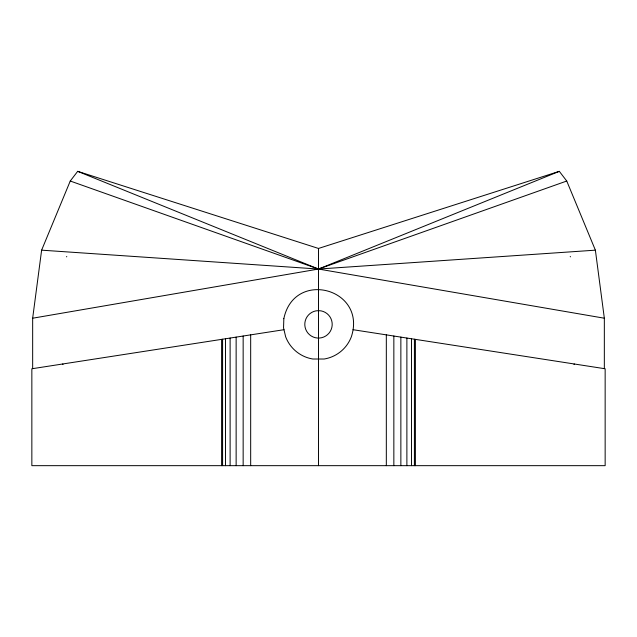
<?xml version="1.0" encoding="UTF-8"?>
<svg xmlns="http://www.w3.org/2000/svg" width="637" height="637" viewBox="0 0 637 637"><rect width="100%" height="100%" fill="white"/><g stroke="black" fill="none" stroke-linecap="round" stroke-linejoin="round"><path stroke-width="0.96" d="M32.662 368.64L32.662 318.213L41.62 250.166L70.253 181.027L77.69 171.337L318.5 248.454L559.31 171.337L566.747 181.027L595.38 250.166L604.338 318.213L604.338 368.64M66.582 256.854L66.758 256.432M574.017 364.531L574.287 363.982M559.31 171.337L318.5 269.045L32.662 318.213M566.747 181.027L318.5 269.045L41.62 250.166M283.983 329.703L31.85 368.767L31.85 465.663L605.15 465.663L605.15 368.767L353.017 329.703M595.38 250.166L318.5 269.045L70.253 181.027M604.338 318.213L318.5 269.045L77.69 171.337M62.713 363.982L62.983 364.531M570.242 256.432L570.418 256.854M415.396 339.37L415.396 465.663M414.408 339.21L414.408 465.663M411.502 338.765L411.502 465.663M406.884 338.048L406.884 465.663M400.864 337.116L400.864 465.663M393.849 336.025L393.849 465.663M386.325 334.863L386.325 465.663M318.5 248.454L318.5 465.663M250.675 334.863L250.675 465.663M243.151 336.025L243.151 465.663M236.136 337.116L236.136 465.663M230.116 338.048L230.116 465.663M225.498 338.765L225.498 465.663M222.592 339.21L222.592 465.663M221.604 339.37L221.604 465.663M283.839 318.667L283.545 327.832L285.639 336.758A35.123 35.123 0 0 0 312.807 359.013L324.193 359.013A35.123 35.123 0 0 0 351.361 336.758C367.087 288.553 294.183 268.886 283.839 318.667M318.5 310.665L315.936 310.872A13.727 13.727 0 0 0 317.481 338.04L319.519 338.04A13.727 13.727 0 0 0 321.064 310.872L318.5 310.665"/></g></svg>
